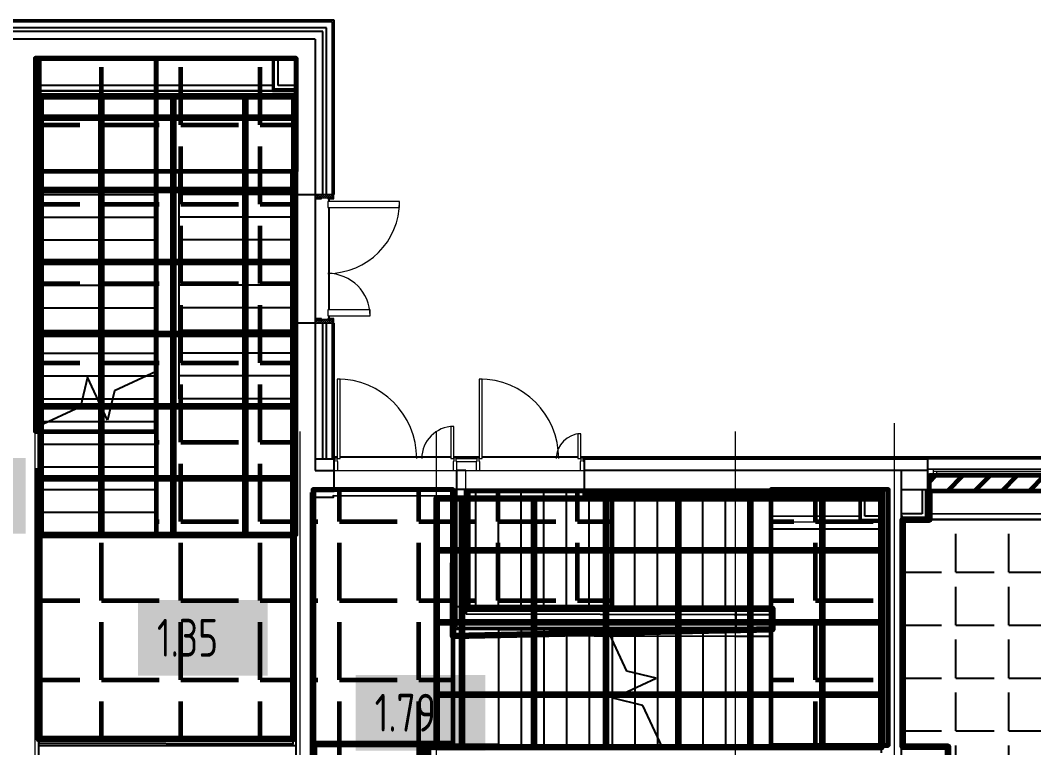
# Model space of a CAD drawing. Header units: millimetres. Extents: x -164500 to 426394, y -23753 to 102118.
# Drawn here: x 89230 to 102614, y 17602 to 27214 of the extents above; entities that cross this region are included whole.
import ezdxf

# ---------------------------------------------------------------- set-up
doc = ezdxf.new("R2010")
doc.units = ezdxf.units.MM
doc.layers.add('1.1) плитка  КР1', color=40, linetype='Continuous')
for name, color, linetype, lineweight in [('179 подоконники', 5, 'Continuous', 60), ('336 лестницы', 150, 'Continuous', 120), ('374 ПК-4', 211, 'Continuous', 120), ('384 ПК-3', 30, 'Continuous', 120), ('469 плитка КР10 лестницы', 130, 'Continuous', 60), ('474 плитка КР-1.1 лестницы', 150, 'Continuous', 60), ('A-DOOR-2', 7, 'Continuous', 5), ('A-DOOR-FRAM-2', 7, 'Continuous', 5), ('A-FLOR', 7, 'Continuous', 9), ('A-GLAZ', 7, 'Continuous', 9), ('A-GLAZ-1', 7, 'Continuous', 5), ('A-GLAZ-CWMG-1', 7, 'Continuous', 20), ('A-WALL', 7, 'Continuous', 5), ('Оси', 7, 'Continuous', 9)]:
    doc.layers.add(name, color=color, linetype=linetype, lineweight=lineweight)
doc.layers.add('A-DOOR-1', color=7, linetype='Continuous', lineweight=5, true_color=0xc0c0c0)
doc.layers.add('A-DOOR-FRAM-1', color=7, linetype='Continuous', lineweight=5, true_color=0xc0c0c0)
doc.styles.add('СПДС', font='ГОСТ тип А.ttf', dxfattribs={"width": 0.9})
pattern_1 = [(90, (205553.1, 26879), (-952.5, 0), []), (180, (205553.1, 26879), (-6e-14, -952.5), [])]
pattern_2 = [(0, (205553.1, 26879), (0, 1047.75), [762, -285.75]), (90, (205553.1, 26879), (-1047.75, 6e-14), [762, -285.75])]

# ---------------------------------------------------------------- blocks, each defined once
blk = doc.blocks.new('110_Дверь_СКБ_2Ст_Внутренняя - ДН-4д_ ДОО_Дв_1450x2100h_Лестничная клетка-23615437-Объем проектирования 1 этажа')
at = {"layer": 'A-DOOR-2'}
h = blk.add_hatch(dxfattribs=at)
h.set_pattern_fill('FP_42', color=256, style=0, pattern_type=2)
h.set_pattern_definition([(135, (1471.41, 189.685), (-14.14214, -14.14214), []), (225, (1471.41, 189.685), (14.14214, -14.14214), [])])
h.paths.add_polyline_path([(862.5, 115), (817.5, 115), (817.5, -115), (862.5, -115), (862.5, 105)])
at = {"layer": 'A-DOOR-FRAM-2'}
h = blk.add_hatch(dxfattribs=at)
h.set_pattern_fill('FP_43', color=256, style=0, pattern_type=2)
h.set_pattern_definition([(45, (-651.384, 189.685), (-14.1421, 14.1421), []), (135, (-651.384, 189.685), (-14.1421, -14.1421), [])])
h.paths.add_polyline_path([(-792.5, -115), (-792.5, 115), (-837.5, 115), (-837.5, -115)])
at = {"layer": 'A-DOOR-1'}
for p, q in [((-742.5, 990), (-742.5, 40)), ((-662.5, 990), (-742.5, 990)), ((-662.5, 40), (-662.5, 990)), ((767.5, 600), (687.5, 600)), ((687.5, 600), (687.5, 40)), ((767.5, 40), (767.5, 600)), ((-777.5, 123), (-847.5, 123)), ((-847.5, 123), (-847.5, 115)), ((-847.5, 115), (-792.5, 115)), ((-792.5, 115), (-792.5, 40)), ((-792.5, 40), (-777.5, 40)), ((-777.5, 40), (-777.5, 123)), ((-742.5, 40), (-662.5, 40)), ((687.5, 40), (767.5, 40)), ((872.5, 123), (802.5, 123)), ((802.5, 123), (802.5, 40)), ((802.5, 40), (817.5, 40)), ((817.5, 40), (817.5, 115)), ((817.5, 115), (872.5, 115)), ((872.5, 115), (872.5, 123)), ((-847.5, -115), (-847.5, -123)), ((-792.5, -115), (-847.5, -115)), ((-847.5, -123), (-777.5, -123)), ((-777.5, -40), (-792.5, -40)), ((-792.5, -40), (-792.5, -115)), ((-777.5, -123), (-777.5, -40)), ((817.5, -40), (802.5, -40)), ((802.5, -40), (802.5, -123)), ((802.5, -123), (872.5, -123)), ((817.5, -115), (817.5, -40)), ((872.5, -115), (817.5, -115)), ((872.5, -123), (872.5, -115))]:
    blk.add_line(p, q, dxfattribs=at)
for centre, radius, start, end in [((-742.5, 40), 950, 0, 90), ((767.5, 40), 560, 90, 180)]:
    blk.add_arc(centre, radius, start, end, dxfattribs=at)
at = {"layer": 'A-DOOR-FRAM-1'}
for p, q in [((-792.5, 115), (-837.5, 115)), ((-837.5, 115), (-837.5, -115)), ((-792.5, -115), (-792.5, 115)), ((862.5, 115), (817.5, 115)), ((817.5, 115), (817.5, -115)), ((862.5, -115), (862.5, 115)), ((-837.5, -115), (-792.5, -115)), ((817.5, -115), (862.5, -115))]:
    blk.add_line(p, q, dxfattribs=at)
blk = doc.blocks.new('120_Окно_СКБ_2Ст_Фрамуга сверху - 120_Окно_СКБ_2Ст_2300х2500_h_ ДОО-23103760-Объем проектирования 1 этажа')
at = {"layer": 'A-GLAZ'}
for p, q in [((-1150, -127), (-1150, -57)), ((-1150, -57), (-1080, -57)), ((-1080, -127), (-1150, -127)), ((-1080, -127), (-1100, -127)), ((-1100, -127), (-1100, -137)), ((-1080, -57), (-1080, -127)), ((520, -87), (-1080, -87)), ((-1080, -87), (-1080, -127)), ((-1030, -137), (-1030, -87)), ((470, -137), (470, -87)), ((520, -127), (520, -57)), ((520, -57), (590, -57)), ((520, -127), (520, -87)), ((590, -127), (520, -127)), ((540, -127), (520, -127)), ((540, -137), (540, -127)), ((590, -127), (570, -127)), ((570, -127), (570, -137)), ((590, -57), (590, -127)), ((1080, -87), (590, -87)), ((590, -87), (590, -127)), ((640, -137), (640, -87)), ((1030, -137), (1030, -87)), ((1080, -127), (1080, -57)), ((1080, -57), (1150, -57)), ((1080, -127), (1080, -87)), ((1150, -127), (1080, -127)), ((1100, -127), (1080, -127)), ((1100, -137), (1100, -127)), ((1150, -57), (1150, -127)), ((-1100, -137), (540, -137)), ((540, -137), (-1100, -137)), ((570, -137), (1100, -137)), ((1100, -137), (570, -137))]:
    blk.add_line(p, q, dxfattribs=at)
at = {"layer": 'A-GLAZ-1'}
for p, q in [((1150, -57), (-1150, -57)), ((-1130, -127), (-1100, -127)), ((-1080, -57), (1080, -57)), ((-1030, -107), (470, -107)), ((470, -117), (-1030, -117)), ((540, -127), (570, -127)), ((540, -127), (570, -127)), ((640, -107), (1030, -107)), ((1030, -117), (640, -117)), ((1100, -127), (1130, -127))]:
    blk.add_line(p, q, dxfattribs=at)
blk = doc.blocks.new('DRS_ДПУ_распашная__2Ст_Прямоугольная1 - ВН-4_ Нр_ДО_1500х2200 глухая-26741401-Объем проектирования 1 этажа')
at = {"layer": 'A-DOOR-1'}
for p, q in [((-770, 1050), (-770, 0)), ((-730, 1050), (-770, 1050)), ((-730, 0), (-730, 1050)), ((770, 423), (730, 423)), ((730, 423), (730, 0)), ((770, 0), (770, 423)), ((-770, 0), (-730, 0)), ((730, 0), (770, 0))]:
    blk.add_line(p, q, dxfattribs=at)
for centre, radius, start, end in [((-770, 0), 1050, 360, 90), ((770, 0), 423, 90, 180)]:
    blk.add_arc(centre, radius, start, end, dxfattribs=at)
blk = doc.blocks.new('Прямоугольный импост - Импост структурный с накладкой - 170мм-22855209-Объем проектирования 1 этажа')
at = {"layer": 'A-GLAZ-CWMG-1'}
for p, q in [((-50, 40), (-50, 160)), ((-50, 160), (0, 160)), ((0, 160), (0, 40)), ((-40, 40), (-50, 40)), ((-40, 0), (-40, 40)), ((-10, 40), (-10, 0)), ((0, 40), (-10, 40)), ((-10, 0), (0, 0)), ((0, 0), (0, -10)), ((0, -10), (-40, -10))]:
    blk.add_line(p, q, dxfattribs=at)
blk = doc.blocks.new('PNS_Панель прямоугольная - Нр_Металл - 40мм-23713233-Объем проектирования 1 этажа')
at = {"layer": 'A-GLAZ-1'}
for p, q in [((-137.5, 0), (137.5, 0)), ((127.5, 0), (-127.5, 0)), ((-127.5, -40), (127.5, -40))]:
    blk.add_line(p, q, dxfattribs=at)
blk = doc.blocks.new('Прямоугольный импост - Импост структурный с накладкой - 170мм-22855665-Объем проектирования 1 этажа')
at = {"layer": 'A-GLAZ-CWMG-1'}
for p, q in [((-25, 40), (-25, 160)), ((-25, 160), (25, 160)), ((25, 160), (25, 40)), ((-15, 40), (-25, 40)), ((-25, -10), (-25, 0)), ((-25, 0), (-15, 0)), ((-15, 0), (-15, 40)), ((15, 40), (15, 0)), ((25, 40), (15, 40)), ((15, -10), (-25, -10))]:
    blk.add_line(p, q, dxfattribs=at)
blk = doc.blocks.new('Прямоугольный импост - Импост структурный с накладкой - 170мм-V176-Объем проектирования 1 этажа')
at = {"layer": 'A-GLAZ-CWMG-1'}
for p, q in [((-25, 40), (-25, 160)), ((-25, 160), (25, 160)), ((25, 160), (25, 40)), ((-15, 40), (-25, 40)), ((-15, 0), (-15, 40)), ((15, 40), (15, 0)), ((25, 40), (15, 40)), ((15, 0), (25, 0)), ((25, 0), (25, -10)), ((25, -10), (-15, -10))]:
    blk.add_line(p, q, dxfattribs=at)
blk = doc.blocks.new('Прямоугольный импост - Импост структурный с накладкой - 170мм-22855280-Объем проектирования 1 этажа')
at = {"layer": 'A-GLAZ-CWMG-1'}
for p, q in [((0, 160), (-50, 160)), ((-50, 160), (-50, 40)), ((0, 40), (0, 160)), ((-50, 40), (-40, 40)), ((-40, 40), (-40, 0)), ((-10, 0), (-10, 40)), ((-10, 40), (0, 40)), ((0, 0), (-10, 0)), ((0, -10), (0, 0)), ((-40, -10), (0, -10))]:
    blk.add_line(p, q, dxfattribs=at)
blk = doc.blocks.new('DRS_ДПУ_распашная__2Ст_Прямоугольная1 - ВН-4_ Нр_ДО_1500х2200 глухая-26857260-Объем проектирования 1 этажа')
at = {"layer": 'A-DOOR-1'}
for p, q in [((-672, 1050), (-672, 0)), ((-632, 1050), (-672, 1050)), ((-632, 0), (-632, 1050)), ((672, 326), (632, 326)), ((632, 326), (632, 0)), ((672, 0), (672, 326)), ((-672, 0), (-632, 0)), ((632, 0), (672, 0))]:
    blk.add_line(p, q, dxfattribs=at)
for centre, radius, start, end in [((-672, 0), 1050, 360, 90), ((672, 0), 326, 90, 180)]:
    blk.add_arc(centre, radius, start, end, dxfattribs=at)
blk = doc.blocks.new('Зашивка приборов отопления - Зашивка приборов отопления-33267402-Объем проектирования 1 этажа')
at = {"layer": 'A-WALL'}
for p, q in [((103430, 21150), (101170, 21150)), ((105530, 21150), (104670, 21150)), ((107730, 21150), (106870, 21150)), ((101150, 20754), (108130, 20754)), ((101170, 20829), (108130, 20829)), ((108130, 20829), (101170, 20829))]:
    blk.add_line(p, q, dxfattribs=at)
blk = doc.blocks.new('Зашивка приборов отопления4 - Зашивка приборов отопления-33272095-Объем проектирования 1 этажа')
at = {"layer": 'A-WALL'}
for p, q in [((121465, 18487.5), (124530, 18487.5)), ((124530, 18487.5), (121465, 18487.5)), ((121465, 18412.5), (124530, 18412.5))]:
    blk.add_line(p, q, dxfattribs=at)
blk = doc.blocks.new('Зашивка приборов отопления32 - Зашивка приборов отопления-33323791-Объем проектирования 1 этажа')
at = {"layer": 'A-WALL'}
for p, q in [((126595, 120), (125430, 120)), ((126595, 45), (125430, 45)), ((125430, 45), (126595, 45)), ((126595, 45), (126595, 120)), ((126595, -285), (126595, 45))]:
    blk.add_line(p, q, dxfattribs=at)

msp = doc.modelspace()

# ---------------------------------------------------------------- hatches: boundary and pattern name
at = {"layer": '1.1) плитка  КР1'}
h = msp.add_hatch(dxfattribs=at)
h.set_pattern_fill('ANGLE', color=256, scale=100)
h.set_pattern_definition([(0, (100885.7, 20617.94), (0, 698.5), [508, -190.5]), (90, (100885.7, 20617.94), (-698.5, 4e-14), [508, -190.5])])
h.paths.add_polyline_path([(108554.702, 20616.938), (108554.702, 20617.938), (108534.702, 20617.938), (108194.702, 20617.938), (108193.702, 20617.938), (108193.702, 20616.938), (101235.702, 20616.938), (100885.702, 20616.938), (100885.702, 17614.938), (101483.702, 17614.938), (101483.702, 16113.938), (115665.15, 16113.938), (115665.15, 16156.938), (115615.15, 16156.938), (115615.15, 16161.121), (113865.15, 16165.229), (113865.15, 16156.938), (113815.15, 16156.938), (112486.702, 16156.938), (112436.702, 16156.938), (111161.702, 16156.938), (111111.702, 16156.938), (111111.702, 16171.692), (111086.245, 16171.752), (111086.602, 16323.938), (111071.702, 16323.938), (111071.702, 16313.938), (110971.702, 16313.938), (110971.702, 16363.938), (110921.702, 16363.938), (110921.702, 16613.938), (110971.702, 16613.938), (110971.702, 16663.938), (111071.702, 16663.938), (111071.702, 16653.938), (111087.377, 16653.938), (111091.331, 18338.246), (111131.702, 18338.151), (111131.702, 18373.938), (111215.415, 18373.938), (111215.624, 18462.938), (111128.702, 18462.938), (111128.702, 18413.938), (111111.702, 18413.938), (111111.702, 18423.938), (111071.702, 18423.938), (111071.702, 18413.938), (110921.702, 18413.938), (110921.702, 18442.938), (110592.702, 18442.938), (110592.702, 19033.438), (110593.628, 20616.938)])
h.paths.add_polyline_path([(101462.702, 13263.938), (117874.702, 13263.938), (117874.702, 16113.938), (101462.702, 16113.938)])
at = {"layer": '179 подоконники'}
h = msp.add_hatch(dxfattribs=at)
h.set_pattern_fill('ANSI31', color=256, scale=80)
h.set_pattern_definition([(45, (185494.12, 48259), (-179.6051, 179.6051), [])])
h.paths.add_polyline_path([(101235.702, 21201.938), (103535.702, 21201.938), (103535.702, 20993.938), (101235.702, 20993.938)])
at = {"layer": '336 лестницы'}
h = msp.add_hatch(dxfattribs=at)
h.set_pattern_fill('ANSI37', color=256, scale=300, angle=45)
h.set_pattern_definition(pattern_1)
h.paths.add_polyline_path([(89495.702, 20413.938), (92849.42, 20413.938), (92851.746, 26204.52), (89498.027, 26204.52)])
h = msp.add_hatch(dxfattribs=at)
h.set_pattern_fill('ANSI37', color=256, scale=300, angle=45)
h.set_pattern_definition(pattern_1)
h.paths.add_polyline_path([(94724.702, 17613.938), (100605.445, 17610.475), (100605.445, 20892.368), (94724.702, 20895.831)])
at = {"layer": '469 плитка КР10 лестницы'}
h = msp.add_hatch(dxfattribs=at)
h.set_pattern_fill('ANGLE', color=256, scale=150)
h.set_pattern_definition(pattern_2)
h.paths.add_polyline_path([(91024.702, 26713.938), (89424.702, 26713.938), (89424.702, 21779.035), (91024.702, 21779.035)])
h = msp.add_hatch(dxfattribs=at)
h.set_pattern_fill('ANGLE', color=256, scale=150)
h.set_pattern_definition(pattern_2)
h.paths.add_polyline_path([(91024.702, 20413.938), (92874.702, 20413.938), (92874.702, 26713.938), (91024.702, 26713.938)])
h = msp.add_hatch(dxfattribs=at)
h.set_pattern_fill('ANGLE', color=256, scale=150)
h.set_pattern_definition(pattern_2)
h.paths.add_polyline_path([(93094.702, 17665.437), (94944.702, 17665.437), (94944.702, 21013.938), (93094.702, 21013.938)])
h = msp.add_hatch(dxfattribs=at)
h.set_pattern_fill('ANGLE', color=256, scale=150)
h.set_pattern_definition(pattern_2)
h.paths.add_polyline_path([(97044.702, 20992.938), (95114.702, 20992.938), (95114.702, 19463.938), (97044.702, 19463.938)])
h = msp.add_hatch(dxfattribs=at)
h.set_pattern_fill('ANGLE', color=256, scale=150)
h.set_pattern_definition(pattern_2)
h.paths.add_polyline_path([(89495.702, 20413.938), (92831.815, 20413.938), (92831.815, 17713.938), (89495.702, 17713.938)])
h = msp.add_hatch(dxfattribs=at)
h.set_pattern_fill('ANGLE', color=256, scale=150)
h.set_pattern_definition(pattern_2)
h.paths.add_polyline_path([(93119.702, 13403.938), (94623.702, 13403.938), (94623.702, 17634.938), (93119.702, 17634.938)])
at = {"layer": '474 плитка КР-1.1 лестницы'}
h = msp.add_hatch(dxfattribs=at)
h.set_pattern_fill('ANGLE', color=256, scale=150)
h.set_pattern_definition(pattern_2)
h.paths.add_polyline_path([(92874.702, 25213.938), (89474.702, 25213.938), (89474.702, 26713.938), (92874.702, 26713.938)])
h = msp.add_hatch(dxfattribs=at)
h.set_pattern_fill('ANGLE', color=256, scale=150)
h.set_pattern_definition(pattern_2)
h.paths.add_polyline_path([(99140.45, 17634.938), (100694.702, 17634.938), (100694.702, 21013.938), (99140.45, 21013.938)])

# ---------------------------------------------------------------- linework, layer by layer
for p, q in [((93374.702, 27213.938), (89066.702, 27213.938)), ((93354.702, 27193.938), (89071.702, 27193.938)), ((93354.702, 24913.938), (93354.702, 27193.938)), ((93374.702, 24913.938), (93374.702, 27213.938)), ((93274.702, 27113.938), (89074.702, 27113.938)), ((93224.702, 27063.938), (89074.702, 27063.938)), ((93224.702, 24913.938), (93224.702, 27063.938)), ((93274.702, 24913.938), (93274.702, 27113.938)), ((93124.702, 26963.938), (89074.702, 26963.938)), ((93124.702, 26963.938), (93124.702, 21413.938)), ((89474.702, 17133.938), (89474.702, 26713.938)), ((89474.702, 26713.938), (89474.702, 26713.938)), ((89474.702, 26713.938), (89474.702, 25213.938)), ((92874.702, 26713.938), (89474.702, 26713.938)), ((92874.702, 26713.938), (89474.702, 26713.938)), ((89474.702, 26713.938), (89474.702, 17713.938)), ((92853.702, 26693.938), (89494.702, 26693.938)), ((89494.702, 26693.938), (89494.702, 17733.938)), ((89495.702, 26692.938), (89494.702, 26692.938)), ((89495.702, 26692.938), (92853.702, 26692.938)), ((89495.702, 23194.348), (89495.702, 26692.938)), ((92559.702, 26713.938), (92559.702, 26276.438)), ((92572.202, 26288.938), (92572.202, 26713.938)), ((92584.702, 26301.438), (92584.702, 26713.938)), ((92634.702, 26351.438), (92634.702, 26713.938)), ((92853.702, 26713.938), (92853.702, 26693.938)), ((92853.702, 26693.938), (92854.702, 26693.938)), ((92853.702, 26692.938), (92853.702, 26693.938)), ((92853.702, 26692.938), (92853.702, 26276.438)), ((92854.702, 24913.938), (92854.702, 26713.938)), ((92874.702, 26713.938), (92874.702, 24913.938)), ((92874.702, 25213.938), (92874.702, 26713.938)), ((89495.702, 26283.938), (92559.702, 26283.938)), ((92559.702, 26282.938), (89495.702, 26282.938)), ((92559.702, 26276.438), (92874.702, 26276.438)), ((92874.702, 26288.938), (92572.202, 26288.938)), ((92874.702, 26301.438), (92584.702, 26301.438)), ((92874.702, 26351.438), (92634.702, 26351.438)), ((92853.702, 17735.938), (92853.702, 26276.438)), ((89474.702, 25213.938), (91024.702, 25213.938)), ((89474.702, 22513.938), (89474.702, 25213.938)), ((89474.702, 25213.938), (91024.702, 25213.938)), ((91024.702, 25213.938), (91324.702, 25213.938)), ((91024.702, 22575.326), (91024.702, 25213.938)), ((92874.702, 25213.938), (91324.702, 25213.938)), ((91324.702, 25213.938), (91324.702, 22213.938)), ((92874.702, 25213.938), (91324.702, 25213.938)), ((92874.702, 25213.938), (92874.702, 22213.938)), ((89474.702, 24913.938), (91024.702, 24913.938)), ((89474.702, 24913.938), (91024.702, 24913.938)), ((92874.702, 24913.938), (91324.702, 24913.938)), ((92874.702, 24913.938), (91324.702, 24913.938)), ((92853.702, 24913.938), (92854.702, 24913.938)), ((92854.702, 24913.938), (93124.702, 24913.938)), ((92854.702, 24913.938), (92854.702, 23213.938)), ((93304.702, 24853.938), (93304.702, 24818.938)), ((93304.702, 24738.938), (93304.702, 23388.938)), ((89474.702, 24613.938), (91024.702, 24613.938)), ((89474.702, 24613.938), (91024.702, 24613.938)), ((92874.702, 24613.938), (91324.702, 24613.938)), ((92874.702, 24613.938), (91324.702, 24613.938)), ((89474.702, 24313.938), (91024.702, 24313.938)), ((89474.702, 24313.938), (91024.702, 24313.938)), ((92874.702, 24313.938), (91324.702, 24313.938)), ((92874.702, 24313.938), (91324.702, 24313.938)), ((89474.702, 24013.938), (91024.702, 24013.938)), ((89474.702, 24013.938), (91024.702, 24013.938)), ((92874.702, 24013.938), (91324.702, 24013.938)), ((92874.702, 24013.938), (91324.702, 24013.938)), ((89474.702, 23713.938), (91024.702, 23713.938)), ((89474.702, 23713.938), (91024.702, 23713.938)), ((92874.702, 23713.938), (91324.702, 23713.938)), ((92874.702, 23713.938), (91324.702, 23713.938)), ((89474.702, 23413.938), (91024.702, 23413.938)), ((89474.702, 23413.938), (91024.702, 23413.938)), ((92874.702, 23413.938), (91324.702, 23413.938)), ((92874.702, 23413.938), (91324.702, 23413.938)), ((93304.702, 23308.938), (93304.702, 23273.938)), ((89494.702, 23194.348), (89495.702, 23194.348)), ((89495.702, 23194.348), (89495.702, 21862.342)), ((92854.702, 23213.938), (92853.702, 23213.938)), ((93124.702, 23213.938), (92854.702, 23213.938)), ((92854.702, 17734.938), (92854.702, 23213.938)), ((92874.702, 17133.938), (92874.702, 23213.938)), ((93224.702, 21413.938), (93224.702, 23213.938)), ((93274.702, 21413.938), (93274.702, 23213.938)), ((93354.702, 21413.938), (93354.702, 23213.938)), ((93374.702, 21413.938), (93374.702, 23213.938)), ((89474.702, 23113.938), (91024.702, 23113.938)), ((89474.702, 23113.938), (91024.702, 23113.938)), ((92874.702, 23113.938), (91324.702, 23113.938)), ((92874.702, 23113.938), (91324.702, 23113.938)), ((89495.702, 22970.864), (89494.702, 22970.864)), ((89474.702, 22813.938), (91024.702, 22813.938)), ((89474.702, 22813.938), (91024.702, 22813.938)), ((92874.702, 22813.938), (91324.702, 22813.938)), ((92874.702, 22813.938), (91324.702, 22813.938)), ((89474.702, 22513.938), (90893.054, 22513.938)), ((89474.702, 22513.938), (90893.054, 22513.938)), ((90117.634, 22497.159), (90023.125, 22108.283)), ((90381.77, 21930.717), (90117.634, 22497.159)), ((91024.702, 22575.326), (90476.279, 22319.592)), ((90893.054, 22513.938), (91024.702, 22513.938)), ((90893.054, 22513.938), (91024.702, 22513.938)), ((91024.702, 22513.938), (91024.702, 22575.326)), ((91024.702, 22213.938), (91024.702, 22513.938)), ((92874.702, 22513.938), (91324.702, 22513.938)), ((92874.702, 22513.938), (91324.702, 22513.938)), ((90476.279, 22319.592), (90381.77, 21930.717)), ((90023.125, 22108.283), (89474.702, 21852.549)), ((89494.702, 22213.938), (90048.802, 22213.938)), ((89494.702, 22213.938), (90048.802, 22213.938)), ((90048.802, 22213.938), (90249.702, 22213.938)), ((90048.802, 22213.938), (90249.702, 22213.938)), ((90249.702, 22213.938), (90450.601, 22213.938)), ((90249.702, 22213.938), (90450.601, 22213.938)), ((90450.601, 22213.938), (91024.702, 22213.938)), ((90450.601, 22213.938), (91024.702, 22213.938)), ((91024.702, 21913.938), (91024.702, 22213.938)), ((92874.702, 22213.938), (91324.702, 22213.938)), ((89494.702, 21913.938), (89606.35, 21913.938)), ((89494.702, 21913.938), (89606.35, 21913.938)), ((89495.702, 20867.04), (89495.702, 21862.342)), ((89606.35, 21913.938), (91024.702, 21913.938)), ((89606.35, 21913.938), (91024.702, 21913.938)), ((91024.702, 21613.938), (91024.702, 21913.938)), ((89494.702, 21613.938), (91024.702, 21613.938)), ((89494.702, 21613.938), (91024.702, 21613.938)), ((91024.702, 21313.938), (91024.702, 21613.938)), ((93354.702, 21421.938), (93374.702, 21421.938)), ((93374.702, 21416.938), (93354.702, 21416.938)), ((93374.702, 21443.938), (93414.702, 21443.938)), ((93454.702, 21443.938), (94914.702, 21443.938)), ((94954.702, 21443.938), (95289.702, 21443.938)), ((95329.702, 21443.938), (96594.702, 21443.938)), ((96634.702, 21443.938), (111206.65, 21443.938)), ((96674.702, 21443.938), (96674.702, 21433.938)), ((101214.702, 21421.938), (96674.702, 21421.938)), ((96674.702, 21421.938), (96674.702, 21413.938)), ((101214.702, 21416.938), (96674.702, 21416.938)), ((101214.702, 21413.938), (101214.702, 21421.938)), ((101214.702, 21421.938), (103514.702, 21421.938)), ((89494.702, 21313.938), (91024.702, 21313.938)), ((89494.702, 21313.938), (91024.702, 21313.938)), ((91024.702, 21013.938), (91024.702, 21313.938)), ((93374.702, 21413.938), (93124.702, 21413.938)), ((93124.702, 21413.938), (93124.702, 21263.938)), ((93374.702, 20993.938), (93374.702, 21413.938)), ((101214.702, 21413.938), (96674.702, 21413.938)), ((96674.702, 21413.938), (96674.702, 21013.938)), ((101214.702, 20617.938), (101214.702, 21413.938)), ((93124.702, 21263.938), (93374.702, 21263.938)), ((95114.702, 21263.938), (94994.702, 21263.938)), ((94994.702, 19188.938), (94994.702, 21263.938)), ((101214.702, 21263.938), (96674.702, 21263.938)), ((100864.702, 21263.938), (100864.702, 17393.938)), ((101234.702, 21211.938), (101214.702, 21211.938)), ((101234.702, 21013.938), (101234.702, 21211.938)), ((101235.702, 21211.938), (101234.702, 21211.938)), ((101235.702, 21013.938), (101235.702, 21211.938)), ((89494.702, 21013.938), (91024.702, 21013.938)), ((89494.702, 21013.938), (91024.702, 21013.938)), ((91024.702, 20713.938), (91024.702, 21013.938)), ((93094.702, 13491.938), (93094.702, 21013.938)), ((93374.702, 21013.938), (93094.702, 21013.938)), ((93124.702, 21013.938), (93115.702, 21003.938)), ((93115.702, 21003.938), (93115.702, 21013.938)), ((93116.702, 21013.938), (93116.702, 21005.049)), ((94944.702, 19463.938), (94944.702, 21013.938)), ((99144.702, 21013.938), (94944.702, 21013.938)), ((95244.702, 19463.938), (95244.702, 21013.938)), ((95244.702, 19463.938), (95244.702, 21013.938)), ((95544.702, 19463.938), (95544.702, 21013.938)), ((95544.702, 19463.938), (95544.702, 21013.938)), ((95844.702, 19463.938), (95844.702, 21013.938)), ((95844.702, 19463.938), (95844.702, 21013.938)), ((96144.702, 19463.938), (96144.702, 21013.938)), ((96144.702, 19463.938), (96144.702, 21013.938)), ((96444.702, 19463.938), (96444.702, 21013.938)), ((96444.702, 19463.938), (96444.702, 21013.938)), ((96674.702, 21013.938), (100644.702, 21013.938)), ((96744.702, 19463.938), (96744.702, 21013.938)), ((96744.702, 19463.938), (96744.702, 21013.938)), ((97044.702, 19463.938), (97044.702, 21013.938)), ((97044.702, 19463.938), (97044.702, 21013.938)), ((97344.702, 19463.938), (97344.702, 21013.938)), ((97344.702, 19463.938), (97344.702, 21013.938)), ((97644.702, 19463.938), (97644.702, 21013.938)), ((97644.702, 19463.938), (97644.702, 21013.938)), ((97944.702, 19463.938), (97944.702, 21013.938)), ((97944.702, 19463.938), (97944.702, 21013.938)), ((98244.702, 19463.938), (98244.702, 21013.938)), ((98244.702, 19463.938), (98244.702, 21013.938)), ((98544.702, 19463.938), (98544.702, 21013.938)), ((98544.702, 19463.938), (98544.702, 21013.938)), ((98844.702, 19463.938), (98844.702, 21013.938)), ((98844.702, 19463.938), (98844.702, 21013.938)), ((100694.702, 21013.938), (99144.702, 21013.938)), ((99144.702, 19463.938), (99144.702, 21013.938)), ((99144.702, 19463.938), (99144.702, 21013.938)), ((100309.702, 21013.938), (100309.702, 20588.938)), ((100322.202, 20601.438), (100322.202, 21013.938)), ((100334.702, 20613.938), (100334.702, 21013.938)), ((100384.702, 20663.938), (100384.702, 21013.938)), ((100644.702, 21013.938), (100644.702, 17613.938)), ((100694.702, 17613.938), (100694.702, 21013.938)), ((100864.702, 21013.938), (101234.702, 21013.938)), ((101139.702, 21013.938), (101139.702, 20692.938)), ((101189.702, 20642.938), (101189.702, 21013.938)), ((101202.202, 20630.438), (101202.202, 21013.938)), ((101234.702, 21013.938), (101235.702, 21013.938)), ((93114.702, 20993.938), (93094.702, 20993.938)), ((93115.702, 20993.938), (93114.702, 20993.938)), ((93115.702, 21003.938), (93115.702, 20993.938)), ((93115.702, 20993.938), (93374.702, 20993.938)), ((93115.702, 13493.938), (93115.702, 20993.938)), ((93115.702, 20992.938), (93374.702, 20992.938)), ((93116.702, 20993.938), (93116.702, 13493.938)), ((93374.702, 20992.938), (93374.702, 20993.938)), ((94974.702, 21003.938), (94973.702, 21003.938)), ((94973.702, 21003.938), (94973.702, 19167.938)), ((94974.702, 21003.938), (94974.702, 20993.938)), ((94994.702, 21003.938), (94974.702, 21003.938)), ((95134.702, 21003.938), (95114.702, 21003.938)), ((95114.702, 21003.938), (95114.702, 19438.938)), ((95134.702, 19458.938), (95134.702, 21003.938)), ((95135.702, 21003.938), (95134.702, 21003.938)), ((95135.702, 19458.938), (95135.702, 21003.938)), ((96624.702, 20993.938), (96624.702, 20992.938)), ((96624.702, 20993.938), (96674.702, 20993.938)), ((99138.202, 20992.938), (96624.702, 20992.938)), ((100623.702, 20993.938), (96674.702, 20993.938)), ((96744.702, 19463.938), (96744.702, 20993.938)), ((97044.702, 19463.938), (97044.702, 20993.938)), ((97044.702, 19463.938), (97044.702, 20993.938)), ((97344.702, 19463.938), (97344.702, 20993.938)), ((97344.702, 19463.938), (97344.702, 20993.938)), ((97644.702, 19463.938), (97644.702, 20993.938)), ((97644.702, 19463.938), (97644.702, 20993.938)), ((97944.702, 19463.938), (97944.702, 20993.938)), ((97944.702, 19463.938), (97944.702, 20993.938)), ((98244.702, 19463.938), (98244.702, 20993.938)), ((98244.702, 19463.938), (98244.702, 20993.938)), ((98544.702, 19463.938), (98544.702, 20993.938)), ((98544.702, 19463.938), (98544.702, 20993.938)), ((98844.702, 19463.938), (98844.702, 20993.938)), ((98844.702, 19463.938), (98844.702, 20993.938)), ((99138.202, 20992.938), (99138.202, 20993.938)), ((99138.202, 20992.938), (100623.702, 20992.938)), ((100623.702, 20993.938), (100624.702, 20993.938)), ((100623.702, 20992.938), (100623.702, 20993.938)), ((100623.702, 20992.938), (100623.702, 17634.938)), ((100624.702, 17633.938), (100624.702, 20993.938)), ((101234.702, 20993.938), (101214.702, 20993.938)), ((101235.702, 20993.938), (101234.702, 20993.938)), ((101234.702, 20993.938), (101234.702, 20617.938)), ((103514.702, 20993.938), (101235.702, 20993.938)), ((101235.702, 20617.938), (101235.702, 20993.938)), ((89495.702, 20867.04), (89494.702, 20867.04)), ((89495.702, 20867.04), (89495.702, 17734.438)), ((89494.702, 20713.938), (91024.702, 20713.938)), ((89494.702, 20713.938), (91024.702, 20713.938)), ((91024.702, 20413.938), (91024.702, 20713.938)), ((100644.702, 20613.938), (100334.702, 20613.938)), ((100644.702, 20663.938), (100384.702, 20663.938)), ((101139.702, 20692.938), (100864.702, 20692.938)), ((100884.702, 20655.438), (100864.702, 20655.438)), ((100864.702, 20642.938), (101189.702, 20642.938)), ((100864.702, 20630.438), (101202.202, 20630.438)), ((100864.702, 20617.938), (100885.702, 20617.938)), ((100884.702, 20617.938), (100884.702, 20655.438)), ((100885.702, 20655.438), (100884.702, 20655.438)), ((101214.702, 20638.938), (100884.702, 20638.938)), ((100884.702, 20618.938), (101234.702, 20618.938)), ((100885.702, 20617.938), (100885.702, 20655.438)), ((101234.702, 20617.938), (100885.702, 20617.938)), ((100885.702, 17614.938), (100885.702, 20616.938)), ((100885.702, 20616.938), (101235.702, 20616.938)), ((101235.702, 20617.938), (108193.702, 20617.938)), ((101235.702, 20617.938), (101235.702, 20616.938)), ((108193.702, 20616.938), (101235.702, 20616.938)), ((99144.702, 19463.938), (99144.702, 20588.938)), ((99144.702, 19463.938), (99144.702, 20588.938)), ((100309.702, 20588.938), (100644.702, 20588.938)), ((100644.702, 20601.438), (100322.202, 20601.438)), ((89494.702, 20413.938), (91024.702, 20413.938)), ((89494.702, 20413.938), (91024.702, 20413.938)), ((89495.702, 20314.348), (89494.702, 20314.348)), ((99144.702, 19463.938), (94944.702, 19463.938)), ((99144.702, 19438.938), (95114.702, 19438.938)), ((99165.702, 19459.938), (95134.702, 19459.938)), ((95134.702, 19458.938), (95135.702, 19458.938)), ((95135.702, 19458.938), (99164.702, 19458.938)), ((97044.702, 19463.938), (96744.702, 19463.938)), ((97344.702, 19463.938), (97044.702, 19463.938)), ((97644.702, 19463.938), (97344.702, 19463.938)), ((97944.702, 19463.938), (97644.702, 19463.938)), ((98244.702, 19463.938), (97944.702, 19463.938)), ((98544.702, 19463.938), (98244.702, 19463.938)), ((98844.702, 19463.938), (98544.702, 19463.938)), ((98674.702, 19458.938), (98674.702, 19459.938)), ((98674.702, 19438.938), (98674.702, 19168.938)), ((98685.702, 19167.938), (98685.702, 19438.938)), ((99144.702, 19463.938), (98844.702, 19463.938)), ((99144.702, 19463.938), (99144.702, 19163.938)), ((99144.702, 19463.938), (99144.702, 19458.938)), ((99144.702, 19188.938), (99144.702, 19438.938)), ((99164.702, 19168.938), (99164.702, 19458.938)), ((99165.702, 19167.938), (99165.702, 19459.938)), ((94973.702, 19168.938), (94963.702, 19168.938)), ((94963.702, 19168.938), (94963.702, 19167.938)), ((94963.702, 19167.938), (99165.702, 19167.938)), ((98674.702, 19168.938), (94974.702, 19168.938)), ((94994.702, 19188.938), (99144.702, 19188.938)), ((95544.702, 19163.938), (95544.702, 17633.938)), ((95544.702, 19163.938), (95844.702, 19163.938)), ((95544.702, 19163.938), (95544.702, 17633.938)), ((95844.702, 19163.938), (96144.702, 19163.938)), ((95844.702, 19163.938), (95844.702, 17633.938)), ((95844.702, 19163.938), (95844.702, 17633.938)), ((96144.702, 19163.938), (96444.702, 19163.938)), ((96144.702, 19163.938), (96144.702, 17633.938)), ((96144.702, 19163.938), (96144.702, 17633.938)), ((96444.702, 19163.938), (96744.702, 19163.938)), ((96444.702, 19163.938), (96444.702, 17633.938)), ((96444.702, 19163.938), (96444.702, 17633.938)), ((96744.702, 19163.938), (96983.313, 19163.938)), ((96744.702, 19163.938), (96744.702, 17633.938)), ((96744.702, 19163.938), (96744.702, 17633.938)), ((96983.313, 19163.938), (99144.702, 19163.938)), ((97239.047, 18615.515), (96983.313, 19163.938)), ((96983.313, 19163.938), (97044.702, 19163.938)), ((97044.702, 19163.938), (97044.702, 19032.29)), ((97044.702, 19163.938), (97044.702, 19032.29)), ((97044.702, 19163.938), (97344.702, 19163.938)), ((97044.702, 19163.938), (97044.702, 19032.29)), ((97044.702, 19163.938), (97044.702, 19032.29)), ((97344.702, 19163.938), (97344.702, 18589.837)), ((97344.702, 19163.938), (97344.702, 18589.837)), ((97344.702, 19163.938), (97644.702, 19163.938)), ((97344.702, 19163.938), (97344.702, 18589.837)), ((97344.702, 19163.938), (97344.702, 18589.837)), ((97644.702, 19163.938), (97644.702, 17745.586)), ((97644.702, 19163.938), (97644.702, 17745.586)), ((97644.702, 19163.938), (97944.702, 19163.938)), ((97644.702, 19163.938), (97644.702, 17745.586)), ((97644.702, 19163.938), (97644.702, 17745.586)), ((97944.702, 19163.938), (97944.702, 17613.938)), ((97944.702, 19163.938), (97944.702, 17613.938)), ((97944.702, 19163.938), (98244.702, 19163.938)), ((97944.702, 19163.938), (97944.702, 17633.938)), ((97944.702, 19163.938), (97944.702, 17633.938)), ((98244.702, 19163.938), (98244.702, 17613.938)), ((98244.702, 19163.938), (98244.702, 17613.938)), ((98244.702, 19163.938), (98544.702, 19163.938)), ((98244.702, 19163.938), (98244.702, 17633.501)), ((98244.702, 19163.938), (98244.702, 17633.501)), ((98544.702, 19163.938), (98544.702, 17613.938)), ((98544.702, 19163.938), (98544.702, 17613.938)), ((98544.702, 19163.938), (98844.702, 19163.938)), ((98544.702, 19163.938), (98544.702, 17633.938)), ((98544.702, 19163.938), (98544.702, 17633.938)), ((98674.702, 19168.938), (98685.702, 19168.938)), ((98685.702, 19168.938), (99164.702, 19168.938)), ((98844.702, 19163.938), (98844.702, 17613.938)), ((98844.702, 19163.938), (98844.702, 17613.938)), ((98844.702, 19163.938), (99144.702, 19163.938)), ((98844.702, 19163.938), (98844.702, 17633.938)), ((98844.702, 19163.938), (98844.702, 17633.938)), ((99144.702, 19168.938), (99144.702, 19163.938)), ((99144.702, 19163.938), (99144.702, 17613.938)), ((99144.702, 19163.938), (99144.702, 17613.938)), ((99144.702, 19163.938), (99144.702, 17633.938)), ((97044.702, 19032.29), (97044.702, 17633.938)), ((97044.702, 19032.29), (97044.702, 17633.938)), ((97627.923, 18521.006), (97239.047, 18615.515)), ((97061.481, 18256.87), (97627.923, 18521.006)), ((97344.702, 18589.837), (97344.702, 18388.938)), ((97344.702, 18589.837), (97344.702, 18388.938)), ((97344.702, 18388.938), (97344.702, 18188.038)), ((97344.702, 18388.938), (97344.702, 18188.038)), ((97344.702, 18388.938), (97344.702, 18188.038)), ((97344.702, 18388.938), (97344.702, 18188.038)), ((97450.356, 18162.361), (97061.481, 18256.87)), ((97344.702, 18188.038), (97344.702, 17633.938)), ((97344.702, 18188.038), (97344.702, 17633.938)), ((97706.09, 17613.938), (97450.356, 18162.361)), ((89474.702, 17713.938), (89474.702, 17713.938)), ((89474.702, 17713.938), (92874.702, 17713.938)), ((89494.702, 17735.938), (92853.702, 17735.938)), ((89495.702, 17734.938), (89494.702, 17734.938)), ((89495.702, 17734.438), (89494.702, 17734.438)), ((92854.702, 17733.938), (89494.702, 17733.938)), ((92853.702, 17734.938), (89495.702, 17734.938)), ((92853.702, 17735.938), (92853.702, 17734.938)), ((92853.702, 17734.938), (92854.702, 17734.938)), ((92854.702, 17734.938), (92854.702, 17733.938)), ((97644.702, 17745.586), (97644.702, 17613.938)), ((97644.702, 17745.586), (97644.702, 17613.938)), ((89474.702, 17633.938), (92874.702, 17633.938)), ((94623.702, 17634.938), (94623.702, 17633.938)), ((100623.702, 17634.938), (94623.702, 17634.938)), ((94623.702, 13504.938), (94623.702, 17633.938)), ((94624.702, 17633.938), (94623.702, 17633.938)), ((94624.202, 17634.938), (94624.202, 17633.938)), ((94624.702, 17633.938), (94624.702, 17634.938)), ((94624.702, 17633.938), (98325.112, 17633.938)), ((94644.702, 17613.938), (94644.702, 13483.938)), ((100644.702, 17613.938), (94644.702, 17613.938)), ((95174.114, 17634.938), (95174.114, 17633.938)), ((95183.293, 17634.938), (95183.293, 17633.938)), ((95783.293, 17633.938), (95783.293, 17634.938)), ((97644.702, 17613.938), (97706.09, 17613.938)), ((97706.09, 17613.938), (99144.702, 17613.938)), ((98325.112, 17634.938), (98325.112, 17633.938)), ((100624.702, 17633.938), (98325.112, 17633.938)), ((99140.45, 17633.938), (99140.45, 17634.938)), ((99144.702, 17613.938), (100694.702, 17613.938)), ((100623.702, 17634.938), (100624.702, 17634.938)), ((100884.702, 17613.938), (100885.702, 17613.938)), ((101483.702, 17614.938), (100885.702, 17614.938)), ((100885.702, 17614.938), (100885.702, 17613.938)), ((101483.702, 16038.938), (101483.702, 17614.938))]:
    msp.add_line(p, q)
at = {"flags": 128}
msp.add_lwpolyline([(89481.801, 21119.89), (89480.801, 21119.893), (89480.671, 21064.442), (89481.671, 21064.44), (89473.683, 17661.49), (92831.673, 17653.607), (92851.737, 26200.583), (92442.228, 26201.545), (89493.746, 26208.466)], close=True, dxfattribs=at)
msp.add_lwpolyline([(100601.415, 17534.368), (100608.349, 20488.36), (100294.35, 20489.097), (99129.353, 20491.832), (99129.529, 20566.832), (99130.301, 20895.831), (98246.346, 20897.906), (98246.348, 20898.906), (98242.776, 20898.914), (98242.774, 20897.914), (96610.308, 20901.746), (96610.358, 20922.746), (95121.362, 20926.241), (95117.714, 19372.246), (98656.704, 19363.938), (99147.703, 19362.786), (99147.017, 19070.786), (98661.519, 19071.926), (94955.029, 19080.627), (94959.362, 20926.622), (93360.367, 20930.375), (93360.317, 20909.375), (93102.318, 20909.981), (93084.741, 13422.001)], dxfattribs=at)
at = {"layer": '179 подоконники'}
msp.add_lwpolyline([(101235.702, 21201.938), (103535.702, 21201.938), (103535.702, 20993.938), (101235.702, 20993.938)], close=True, dxfattribs=at)
at = {"layer": '336 лестницы'}
for points in [[(89495.702, 20413.938), (92849.42, 20413.938), (92851.746, 26204.52), (89498.027, 26204.52)], [(94724.702, 17613.938), (100605.445, 17610.475), (100605.445, 20892.368), (94724.702, 20895.831)]]:
    msp.add_lwpolyline(points, close=True, dxfattribs=at)
at = {"layer": '374 ПК-4'}
for points in [[(92832.702, 25193.938), (92833.702, 17715.938), (89474.702, 17715.938), (89474.702, 21293.938)], [(94944.702, 21013.938), (94940.164, 19080.662), (99165.702, 19167.938), (99165.702, 19438.938), (95135.702, 19438.938), (95135.702, 21013.938)], [(93148.702, 13463.938), (93098.702, 13463.938), (93098.702, 20972.938)], [(96653.702, 20972.938), (100603.702, 20972.938), (100602.702, 17614.938), (99123.702, 17614.938)], [(95531.747, 17614.938), (94547.949, 17614.938), (94603.702, 13483.938), (94498.702, 13484.938)]]:
    msp.add_lwpolyline(points, dxfattribs=at)
at = {"layer": '384 ПК-3'}
msp.add_lwpolyline([(101483.702, 16038.938), (101483.702, 17614.938), (100885.702, 17614.938), (100885.702, 20616.938), (101235.702, 20616.938), (101235.702, 20993.938)], dxfattribs=at)
at = {"layer": '469 плитка КР10 лестницы'}
for points in [[(91024.702, 26713.938), (89424.702, 26713.938), (89424.702, 21779.035), (91024.702, 21779.035)], [(91024.702, 20413.938), (92874.702, 20413.938), (92874.702, 26713.938), (91024.702, 26713.938)], [(93094.702, 17665.437), (94944.702, 17665.437), (94944.702, 21013.938), (93094.702, 21013.938)], [(97044.702, 20992.938), (95114.702, 20992.938), (95114.702, 19463.938), (97044.702, 19463.938)], [(89495.702, 20413.938), (92831.815, 20413.938), (92831.815, 17713.938), (89495.702, 17713.938)], [(93119.702, 13403.938), (94623.702, 13403.938), (94623.702, 17634.938), (93119.702, 17634.938)]]:
    msp.add_lwpolyline(points, close=True, dxfattribs=at)
at = {"layer": '474 плитка КР-1.1 лестницы'}
for points in [[(92874.702, 25213.938), (89474.702, 25213.938), (89474.702, 26713.938), (92874.702, 26713.938)], [(99140.45, 17634.938), (100694.702, 17634.938), (100694.702, 21013.938), (99140.45, 21013.938)]]:
    msp.add_lwpolyline(points, close=True, dxfattribs=at)
at = {"layer": 'A-FLOR'}
for p, q in [((89494.702, 26358.938), (92559.702, 26358.938)), ((92874.702, 24913.938), (92874.702, 23213.938)), ((93424.702, 21263.938), (94944.702, 21263.938)), ((95114.702, 21263.938), (95249.702, 21263.938)), ((95114.702, 21003.938), (95114.702, 21263.938)), ((95299.702, 21263.938), (96674.702, 21263.938)), ((93374.702, 21013.938), (94994.702, 21013.938)), ((95114.702, 21013.938), (96674.702, 21013.938)), ((96674.702, 21013.938), (96674.702, 20993.938)), ((100864.702, 20692.938), (100864.702, 21013.938)), ((93114.702, 13491.938), (93114.702, 20993.938)), ((93374.702, 20993.938), (94974.702, 20993.938)), ((94974.702, 20993.938), (94974.702, 19168.938)), ((96674.702, 20993.438), (96744.702, 20993.438)), ((96744.702, 20993.438), (96744.702, 19459.438)), ((100884.702, 17613.938), (100884.702, 20617.938)), ((96744.702, 19459.438), (95124.702, 19459.438)), ((94974.702, 19167.938), (95554.702, 19167.938)), ((95554.702, 19167.938), (95554.702, 19163.938)), ((95844.702, 19168.938), (95844.702, 19163.938)), ((95859.702, 19168.938), (95859.702, 19163.938)), ((92874.702, 17633.938), (92874.702, 17533.938)), ((95544.702, 17634.438), (94624.702, 17634.438)), ((94624.702, 17633.938), (94624.702, 13504.938)), ((101482.702, 17613.938), (100885.702, 17613.938)), ((101482.702, 15028.938), (101482.702, 17613.938))]:
    msp.add_line(p, q, dxfattribs=at)
at = {"layer": 'Оси'}
for points in [[(100774.702, -2042.321), (100774.702, 2957.679), (100774.702, 16892.225), (100774.702, 21892.225)], [(89424.702, -2042.321), (89424.702, 2957.679), (89424.702, 16779.035), (89424.702, 21779.035)], [(92924.702, -2042.321), (92924.702, 2957.679), (92924.702, 16779.035), (92924.702, 21779.035)], [(94724.702, -2042.321), (94724.702, 2957.679), (94724.702, 16779.035), (94724.702, 21779.035)], [(98674.702, -2042.321), (98674.702, 2957.679), (98674.702, 16779.035), (98674.702, 21779.035)]]:
    msp.add_lwpolyline(points, dxfattribs=at)

# ---------------------------------------------------------------- block references
for name, p in [('Зашивка приборов отопления4 - Зашивка приборов отопления-33272095-Объем проектирования 1 этажа', (-31970.298, 7863.938)), ('PNS_Панель прямоугольная - Нр_Металл - 40мм-23713233-Объем проектирования 1 этажа', (95122.202, 21423.938)), ('Зашивка приборов отопления - Зашивка приборов отопления-33267402-Объем проектирования 1 этажа', (64.702, -136.062))]:
    msp.add_blockref(name, p)
for name, p, rotation in [('110_Дверь_СКБ_2Ст_Внутренняя - ДН-4д_ ДОО_Дв_1450x2100h_Лестничная клетка-23615437-Объем проектирования 1 этажа', (93249.702, 24076.438), 269.9999999999998), ('Прямоугольный импост - Импост структурный с накладкой - 170мм-22855280-Объем проектирования 1 этажа', (93374.702, 21423.938), 180), ('Зашивка приборов отопления32 - Зашивка приборов отопления-33323791-Объем проектирования 1 этажа', (225739.739, 20708.965), 180)]:
    msp.add_blockref(name, p, dxfattribs=dict(rotation=rotation))
at = {"extrusion": (0, 0, -1), "rotation": 180}
for name, p in [('Прямоугольный импост - Импост структурный с накладкой - 170мм-V176-Объем проектирования 1 этажа', (-94969.702, 21423.938)), ('Прямоугольный импост - Импост структурный с накладкой - 170мм-22855665-Объем проектирования 1 этажа', (-95274.702, 21423.938)), ('Прямоугольный импост - Импост структурный с накладкой - 170мм-22855209-Объем проектирования 1 этажа', (-96674.702, 21423.938))]:
    msp.add_blockref(name, p, dxfattribs=at)
at = {"color": 3}
msp.add_blockref('120_Окно_СКБ_2Ст_Фрамуга сверху - 120_Окно_СКБ_2Ст_2300х2500_h_ ДОО-23103760-Объем проектирования 1 этажа', (102364.702, 21338.938), dxfattribs=at)
at = {"layer": 'A-DOOR-1'}
for name, p in [('DRS_ДПУ_распашная__2Ст_Прямоугольная1 - ВН-4_ Нр_ДО_1500х2200 глухая-26741401-Объем проектирования 1 этажа', (94184.702, 21423.938)), ('DRS_ДПУ_распашная__2Ст_Прямоугольная1 - ВН-4_ Нр_ДО_1500х2200 глухая-26857260-Объем проектирования 1 этажа', (95962.202, 21423.938))]:
    msp.add_blockref(name, p, dxfattribs=at)

# ---------------------------------------------------------------- texts
at = {"char_height": 500, "attachment_point": 1, "style": 'СПДС', "bg_fill": 1, "box_fill_scale": 1.5, "bg_fill_color": 7, "bg_fill_true_color": 16777215, "bg_fill_transparency": 0}
for s, insert, width in [('1.51', (87953.18, 21180.29), 1096.7085), ('1.35', (91035.059, 19304.951), 1212.1515), ('1.79', (93910.39, 18314.951), 1212.1515)]:
    msp.add_mtext(s, dxfattribs=dict(at, insert=insert, width=width))

doc.saveas('drawing.dxf')
